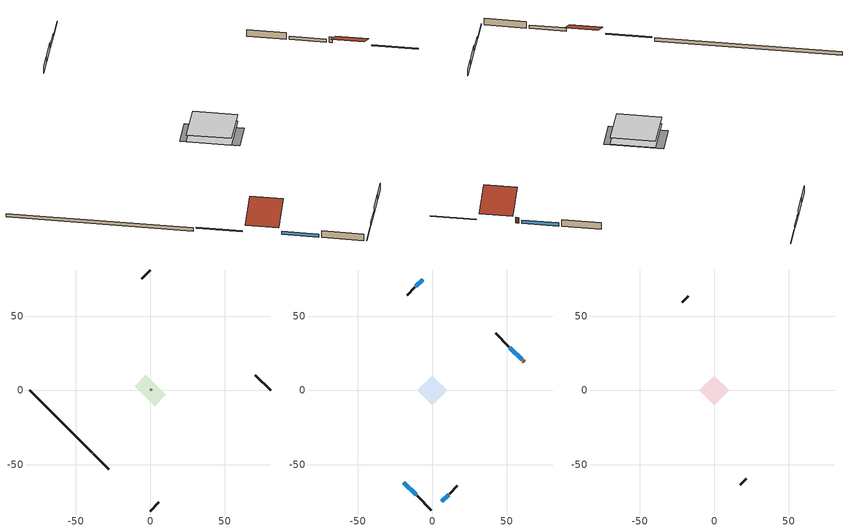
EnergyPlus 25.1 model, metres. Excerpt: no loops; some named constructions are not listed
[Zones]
air source heat pump airloop ret air zone
 floor adiabatic (AdiabaticConst): 0,0 0,1 1,1 1,0 z0
 wall adiabatic (AdiabaticConst): 0,1 0,0 1,0 1,1 0,1 z0:1
 ceiling adiabatic (AdiabaticConst): 1,0 1,1 0,1 0,0 z1
crawlspace - vented
 floor foundation (Slab1 construction): -10.5,2.99 -2.99,10.5 10.5,-2.99 2.99,-10.5 z-0.91
 wall outside (RimJoist1 construction): -38.31,-42.64 -27.9,-53.05 z0.3:0.61
 wall outside (RimJoist2 construction): 0,80.96 -5.78,75.18 z0.3:0.61
 wall outside (RimJoist3 construction): 80.96,0 70.55,10.41 z0.3:0.61
 wall outside (RimJoist4 construction): 0,-80.96 5.78,-75.18 z0.3:0.61
 wall foundation (FoundationWall1 construction): -80.96,0 -38.97,-41.98 z-0.91:0.3
conditioned space
 floor to crawlspace - vented (Floor1 construction): -10.06,0 0,10.06 10.06,0 0,-10.06 z0.3
 wall outside (AdiabaticWallConstruction 1): 61.71,19.25 61.06,19.89 z0.3:2.34
 wall outside (AdiabaticWallConstruction): -19.07,-61.89 -10.76,-70.19 / 60.41,20.55 52.1,28.86 z0.3:1.49; -6.43,74.52 -10.93,70.02 / 6.43,-74.52 10.93,-70.02 z0.3:1.52
 wall outside (Wall1 construction): -10.11,-70.85 -0.66,-80.3 z0.3:2.74
 wall outside (Wall2 construction): -11.59,69.37 -16.84,64.12 z0.3:2.74
 wall outside (Wall3 construction): 51.44,29.51 42.53,38.42 z0.3:2.74
 wall outside (Wall4 construction): 11.59,-69.37 16.84,-64.12 z0.3:2.74
 window (WindowConstruction): -19.07,-61.89 -10.76,-70.19 z0.3:1.49
 window (WindowConstruction 1): -6.43,74.52 -10.93,70.02 z0.3:1.52
 window (WindowConstruction 2): 60.41,20.55 52.1,28.86 z0.3:1.49
 window (WindowConstruction 3): 6.43,-74.52 10.93,-70.02 z0.3:1.52
 door (Door): 61.71,19.25 61.06,19.89 z0.3:2.34
attic - vented
 floor to conditioned space (Floor2 construction Reversed): -10.06,0 0,10.06 10.06,0 0,-10.06 z2.74
 wall outside (Wall5 construction): -17.49,63.46 -21.57,59.39 z0.3:2.74
 wall outside (Wall6 construction): 17.49,-63.46 21.57,-59.39 z0.3:2.74
 roof outside (Roof1 construction): -19.72,-61.23,2.74 -13,-54.5,7.5 -20.52,-46.98,7.5 -27.25,-53.71,2.74
 roof outside (Roof2 construction): 62.37,18.59,2.74 55.64,11.86,7.5 63.16,4.34,7.5 69.89,11.07,2.74
[Material] Roughness=Rough; Thermal Absorptance=0.9
Name | Thickness {m} | Conductivity {W/m-K} | Density {kg/m3} | Specific Heat {J/kg-K} | Solar Absorptance | Visible Absorptance
ceiling loosefill ins | 0.254 | 0.0480833 | 16.02 | 1046.75 | 0.7 | 0.7
ceiling stud and cavity | 0.1397 | 0.104117 | 65.682 | 1177.47 | 0.7 | 0.7
floor covering | 0.0127 | 0.0433444 | 54.468 | 1339.84 | 0.6 | 0.6
floor rigid ins | 0.051816 | 0.029427 | 32.04 | 1214.23 | 0.7 | 0.7
floor stud and cavity | 0.1397 | 0.0972396 | 92.3553 | 1139.71 | 0.7 | 0.7
gypsum board | 0.0127 | 0.160291 | 801 | 837.4 | 0.6 | 0.6
osb sheathing 0.75 in. | 0.01905 | 0.115458 | 512.64 | 1214.23 | 0.7 | 0.7
[Construction]
Floor1 construction Reversed: floor covering, osb sheathing 0.75 in., floor rigid ins, floor stud and cavity
Floor2 construction: ceiling loosefill ins, ceiling stud and cavity, gypsum board
[EnergyManagementSystem:Program]
total_loads_program: Set loads_htg_tot = 0; Set loads_clg_tot = 0; If htg_load_cond > 0; Set loads_htg_tot = loads_htg_tot + (htg_load_cond - clg_load_cond) * 1.0; Set loads_htg_tot = loads_htg_tot + (htg_load_duct - clg_load_duct) * 1.0; Set loads_htg_tot = loads_htg_tot + ig_defrost_0 * 1; EndIf; Set loads_htg_tot = (@Max loads_htg_tot 0); If clg_load_cond > 0; Set loads_clg_tot = loads_clg_tot + (clg_load_cond - htg_load_cond) * 1.0; Set loads_clg_tot = loads_clg_tot + (clg_load_duct - htg_load_duct) * 1.0; EndIf; Set loads_clg_tot = (@Max loads_clg_tot 0)
unmet_hours_program: Set htg_unmet_hours = 0; Set clg_unmet_hours = 0; Set unit_htg_unmet_hours = 0; If ((DayOfYear >= 1) && (DayOfYear <= 365)); Set unit_htg_unmet_hours = unit_htg_unmet_hours + conditioned_space_htg_unmet_s; If unit_htg_unmet_hours > htg_unmet_hours; Set htg_unmet_hours = unit_htg_unmet_hours; EndIf; EndIf; Set unit_clg_unmet_hours = 0; If ((DayOfYear >= 1) && (DayOfYear <= 365)); Set unit_clg_unmet_hours = unit_clg_unmet_hours + conditioned_space_clg_unmet_s; If unit_clg_unmet_hours > clg_unmet_hours; Set clg_unmet_hours = unit_clg_unmet_hours; EndIf; EndIf
water_heater_EC_adj: If WarmupFlag == 0; Set dhw_e_cons = water_heater_energy + water_heater_on_cycle_parasitic + water_heater_off_cycle_parasitic; Set water_heater_ec_adj_act = 0.0 * dhw_e_cons / 1; EndIf
[EnergyManagementSystem:Subroutine]
air_source_heat_pump_airloop_0_duct_subroutine: Set AH_MFR = air_source_heat_pump_airloop_AH_MFR / 1; If AH_MFR > 0; Set AH_Tout = air_source_heat_pump_airloop_AH_Tout; Set AH_Wout = air_source_heat_pump_airloop_AH_Wout; Set RA_T = air_source_heat_pump_airloop_RA_T; Set RA_W = air_source_heat_pump_airloop_Ra_W; Set Fan_RTF = air_source_heat_pump_airloop_Fan_RTF; Set DZ_T = air_source_heat_pump_airloop_0_DZ_T; Set DZ_W = air_source_heat_pump_airloop_0_DZ_W; Set AH_VFR = air_source_heat_pump_airloop_AH_VFR / 1; Set h_SA = (@HFnTdbW AH_Tout AH_Wout); Set h_RA = (@HFnTdbW RA_T RA_W); Set h_fg = (@HfgAirFnWTdb AH_Wout AH_Tout); Set h_DZ = (@HFnTdbW DZ_T DZ_W); Set air_cp = 1006.0; Set f_sup = 0.05; Set f_ret = 0.05; Set sup_lk_mfr = f_sup * AH_MFR; Set ret_lk_mfr = f_ret * AH_MFR; Set SupTotLkToCond = sup_lk_mfr*(h_RA - h_SA); Set SupLatLkToCond = sup_lk_mfr*h_fg*(RA_W-AH_Wout); Set SupSensLkToCond = SupTotLkToCond-SupLatLkToCond; Set supply_ua = 54.161; Set eTm = 0-((Fan_RTF/(AH_MFR*air_cp))*supply_ua); Set t_sup = DZ_T+((AH_Tout-DZ_T)*(@Exp eTm)); Set SupCondToCond = AH_MFR*air_cp*(t_sup-AH_Tout); Set SupCondToDZ = 0-SupCondToCond; Set return_ua = 8.21; Set eTm = 0-((Fan_RTF/(AH_MFR*air_cp))*return_ua); Set t_ret = DZ_T+((RA_T-DZ_T)*(@Exp eTm)); Set RetCondToRP = AH_MFR*air_cp*(t_ret-RA_T); Set RetCondToDZ = 0-RetCondToRP; Set RetLatLkToRP = 0; Set RetSensLkToRP = ret_lk_mfr*air_cp*(DZ_T-RA_T); Set SupTotLkToDZ = sup_lk_mfr*(h_SA-h_DZ); Set SupLatLkToDZ = sup_lk_mfr*h_fg*(AH_Wout-DZ_W); Set SupSensLkToDZ = SupTotLkToDZ-SupLatLkToDZ; Set FracOutsideToCond = 0.0; Set FracOutsideToDZ = 0.0; Set FracCondToOutside = 0.0; Set FracDZToOutside = 0.0; Set FracDZToCond = 0.0; Set FracCondToDZ = 0.0; Set lk_imbal_vfr = @ABS(f_sup - f_ret) * AH_VFR; Set ImbalLkCondToDZ = lk_imbal_vfr * FracCondToDZ; Set ImbalLkDZToCond = lk_imbal_vfr * FracDZToCond; Set ImbalLkOutsideToCond = lk_imbal_vfr * FracOutsideToCond; Set ImbalLkOutsideToDZ = lk_imbal_vfr * FracOutsideToDZ; Set ImbalLkCondToOutside = lk_imbal_vfr * FracCondToOutside; Set ImbalLkDZToOutside = lk_imbal_vfr * FracDZToOutside; Else; Set SupLatLkToCond = 0; Set SupSensLkToCond = 0; Set SupCondToCond = 0; Set RetCondToRP = 0; Set RetLatLkToRP = 0; Set RetSensLkToRP = 0; Set RetCondToDZ = 0; Set SupCondToDZ = 0; Set SupLatLkToDZ = 0; Set SupSensLkToDZ = 0; Set ImbalLkCondToDZ = 0; Set ImbalLkDZToCond = 0; Set ImbalLkOutsideToCond = 0; Set ImbalLkOutsideToDZ = 0; Set ImbalLkCondToOutside = 0; Set ImbalLkDZToOutside = 0; EndIf; Set air_source_heat_pump_airloop_0_SupLatLkToCond = SupLatLkToCond; Set air_source_heat_pump_airloop_0_SupSensLkToCond = SupSensLkToCond; Set air_source_heat_pump_airloop_0_SupCondToLv = SupCondToCond; Set air_source_heat_pump_airloop_0_RetCondToRP = RetCondToRP; Set air_source_heat_pump_airloop_0_RetLatLkToRP = RetLatLkToRP; Set air_source_heat_pump_airloop_0_RetSensLkToRP = RetSensLkToRP; Set air_source_heat_pump_airloop_0_RetCondToDZ = RetCondToDZ; Set air_source_heat_pump_airloop_0_SupCondToDZ = SupCondToDZ; Set air_source_heat_pump_airloop_0_SupLatLkToDZ = SupLatLkToDZ; Set air_source_heat_pump_airloop_0_SupSensLkToDZ = SupSensLkToDZ; Set air_source_heat_pump_airloop_0_ZoneMixCondToDZ = ImbalLkCondToDZ; Set air_source_heat_pump_airloop_0_ZoneMixDZToCond = ImbalLkDZToCond; Set air_source_heat_pump_airloop_0_DuctImbalLkSupFanEquivCond = ImbalLkCondToOutside; Set air_source_heat_pump_airloop_0_DuctImbalLkExhFanEquivCond = ImbalLkOutsideToCond; Set air_source_heat_pump_airloop_0_DuctImbalLkSupFanEquivDZ = ImbalLkDZToOutside; Set air_source_heat_pump_airloop_0_DuctImbalLkExhFanEquivDZ = ImbalLkOutsideToDZ
[EnergyManagementSystem:ProgramCallingManager]
air_source_heat_pump_airloop_0_duct_program_calling_manager: EndOfSystemTimestepAfterHVACReporting; air_source_heat_pump_airloop_0_duct_program
air_source_heat_pump_htg_coil_defrost_program_calling_manager: InsideHVACSystemIterationLoop; air_source_heat_pump_htg_coil_defrost_program
air_source_heat_pump_supply_fan_disaggregate_program_calling_manager: EndOfSystemTimestepBeforeHVACReporting; air_source_heat_pump_supply_fan_disaggregate_program
component_loads_program_calling_manager: EndOfZoneTimestepAfterZoneReporting; component_loads_program
crawlspace_vented_1_duct_leakage_imbalance_infil_program_calling_manager: BeginZoneTimestepAfterInitHeatBalance; crawlspace_vented_1_duct_leakage_imbalance_infil_program
fridge_schedule_program_calling_manager: BeginZoneTimestepAfterInitHeatBalance; fridge_schedule_program
infil_program_calling_manager: BeginZoneTimestepAfterInitHeatBalance; infil_program
natural_vent_program_calling_manager: BeginZoneTimestepAfterInitHeatBalance; natural_vent_program
total_airflows_program_calling_manager: EndOfZoneTimestepAfterZoneReporting; total_airflows_program
total_loads_program_calling_manager: EndOfZoneTimestepAfterZoneReporting; total_loads_program
unmet_hours_program_calling_manager: EndOfZoneTimestepBeforeZoneReporting; unmet_hours_program
water_heater_EC_adj_ProgramManager: EndOfSystemTimestepBeforeHVACReporting; water_heater_EC_adj
[EnergyManagementSystem:OutputVariable]
Name | EMS Variable | Type of Data in Variable | Update Frequency | EMS Program or Subroutine | Units
air source heat pump supply fan disaggregate clg | air_source_heat_pump_supply_fan_clg | Summed | SystemTimestep | air_source_heat_pump_supply_fan_disaggregate_program | J
air source heat pump supply fan disaggregate htg backup | air_source_heat_pump_supply_fan_backup_htg | Summed | SystemTimestep | air_source_heat_pump_supply_fan_disaggregate_program | J
air source heat pump supply fan disaggregate htg primary | air_source_heat_pump_supply_fan_primary_htg | Summed | SystemTimestep | air_source_heat_pump_supply_fan_disaggregate_program | J
clg_unmet_hours_annual_outvar; clg_unmet_hours_timeseries_outvar | clg_unmet_hours | Summed | ZoneTimestep | unmet_hours_program | hr
htg_unmet_hours_annual_outvar; htg_unmet_hours_timeseries_outvar | htg_unmet_hours | Summed | ZoneTimestep | unmet_hours_program | hr
loads_clg_ceilings_annual_outvar; loads_clg_ceilings_timeseries_outvar | loads_clg_ceilings | Summed | ZoneTimestep | component_loads_program | J
loads_clg_doors_annual_outvar; loads_clg_doors_timeseries_outvar | loads_clg_doors | Summed | ZoneTimestep | component_loads_program | J
loads_clg_ducts_annual_outvar; loads_clg_ducts_timeseries_outvar | loads_clg_ducts | Summed | ZoneTimestep | component_loads_program | J
loads_clg_floors_annual_outvar; loads_clg_floors_timeseries_outvar | loads_clg_floors | Summed | ZoneTimestep | component_loads_program | J
loads_clg_foundation_walls_annual_outvar; loads_clg_foundation_walls_timeseries_outvar | loads_clg_foundation_walls | Summed | ZoneTimestep | component_loads_program | J
loads_clg_infil_annual_outvar; loads_clg_infil_timeseries_outvar | loads_clg_infil | Summed | ZoneTimestep | component_loads_program | J
loads_clg_internal_mass_annual_outvar; loads_clg_internal_mass_timeseries_outvar | loads_clg_internal_mass | Summed | ZoneTimestep | component_loads_program | J
loads_clg_intgains_annual_outvar; loads_clg_intgains_timeseries_outvar | loads_clg_intgains | Summed | ZoneTimestep | component_loads_program | J
loads_clg_lighting_annual_outvar; loads_clg_lighting_timeseries_outvar | loads_clg_lighting | Summed | ZoneTimestep | component_loads_program | J
loads_clg_mechvent_annual_outvar; loads_clg_mechvent_timeseries_outvar | loads_clg_mechvent | Summed | ZoneTimestep | component_loads_program | J
loads_clg_natvent_annual_outvar; loads_clg_natvent_timeseries_outvar | loads_clg_natvent | Summed | ZoneTimestep | component_loads_program | J
loads_clg_rim_joists_annual_outvar; loads_clg_rim_joists_timeseries_outvar | loads_clg_rim_joists | Summed | ZoneTimestep | component_loads_program | J
loads_clg_roofs_annual_outvar; loads_clg_roofs_timeseries_outvar | loads_clg_roofs | Summed | ZoneTimestep | component_loads_program | J
loads_clg_skylights_conduction_annual_outvar; loads_clg_skylights_conduction_timeseries_outvar | loads_clg_skylights_conduction | Summed | ZoneTimestep | component_loads_program | J
loads_clg_skylights_solar_annual_outvar; loads_clg_skylights_solar_timeseries_outvar | loads_clg_skylights_solar | Summed | ZoneTimestep | component_loads_program | J
loads_clg_slabs_annual_outvar; loads_clg_slabs_timeseries_outvar | loads_clg_slabs | Summed | ZoneTimestep | component_loads_program | J
loads_clg_tot_annual_outvar; loads_clg_tot_peakload_outvar; loads_clg_tot_timeseries_outvar | loads_clg_tot | Summed | ZoneTimestep | total_loads_program | J
loads_clg_walls_annual_outvar; loads_clg_walls_timeseries_outvar | loads_clg_walls | Summed | ZoneTimestep | component_loads_program | J
loads_clg_whf_annual_outvar; loads_clg_whf_timeseries_outvar | loads_clg_whf | Summed | ZoneTimestep | component_loads_program | J
loads_clg_windows_conduction_annual_outvar; loads_clg_windows_conduction_timeseries_outvar | loads_clg_windows_conduction | Summed | ZoneTimestep | component_loads_program | J
loads_clg_windows_solar_annual_outvar; loads_clg_windows_solar_timeseries_outvar | loads_clg_windows_solar | Summed | ZoneTimestep | component_loads_program | J
loads_htg_ceilings_annual_outvar; loads_htg_ceilings_timeseries_outvar | loads_htg_ceilings | Summed | ZoneTimestep | component_loads_program | J
loads_htg_doors_annual_outvar; loads_htg_doors_timeseries_outvar | loads_htg_doors | Summed | ZoneTimestep | component_loads_program | J
loads_htg_ducts_annual_outvar; loads_htg_ducts_timeseries_outvar | loads_htg_ducts | Summed | ZoneTimestep | component_loads_program | J
loads_htg_floors_annual_outvar; loads_htg_floors_timeseries_outvar | loads_htg_floors | Summed | ZoneTimestep | component_loads_program | J
loads_htg_foundation_walls_annual_outvar; loads_htg_foundation_walls_timeseries_outvar | loads_htg_foundation_walls | Summed | ZoneTimestep | component_loads_program | J
loads_htg_infil_annual_outvar; loads_htg_infil_timeseries_outvar | loads_htg_infil | Summed | ZoneTimestep | component_loads_program | J
loads_htg_internal_mass_annual_outvar; loads_htg_internal_mass_timeseries_outvar | loads_htg_internal_mass | Summed | ZoneTimestep | component_loads_program | J
loads_htg_intgains_annual_outvar; loads_htg_intgains_timeseries_outvar | loads_htg_intgains | Summed | ZoneTimestep | component_loads_program | J
loads_htg_lighting_annual_outvar; loads_htg_lighting_timeseries_outvar | loads_htg_lighting | Summed | ZoneTimestep | component_loads_program | J
loads_htg_mechvent_annual_outvar; loads_htg_mechvent_timeseries_outvar | loads_htg_mechvent | Summed | ZoneTimestep | component_loads_program | J
loads_htg_natvent_annual_outvar; loads_htg_natvent_timeseries_outvar | loads_htg_natvent | Summed | ZoneTimestep | component_loads_program | J
loads_htg_rim_joists_annual_outvar; loads_htg_rim_joists_timeseries_outvar | loads_htg_rim_joists | Summed | ZoneTimestep | component_loads_program | J
loads_htg_roofs_annual_outvar; loads_htg_roofs_timeseries_outvar | loads_htg_roofs | Summed | ZoneTimestep | component_loads_program | J
loads_htg_skylights_conduction_annual_outvar; loads_htg_skylights_conduction_timeseries_outvar | loads_htg_skylights_conduction | Summed | ZoneTimestep | component_loads_program | J
loads_htg_skylights_solar_annual_outvar; loads_htg_skylights_solar_timeseries_outvar | loads_htg_skylights_solar | Summed | ZoneTimestep | component_loads_program | J
loads_htg_slabs_annual_outvar; loads_htg_slabs_timeseries_outvar | loads_htg_slabs | Summed | ZoneTimestep | component_loads_program | J
loads_htg_tot_annual_outvar; loads_htg_tot_peakload_outvar; loads_htg_tot_timeseries_outvar | loads_htg_tot | Summed | ZoneTimestep | total_loads_program | J
loads_htg_walls_annual_outvar; loads_htg_walls_timeseries_outvar | loads_htg_walls | Summed | ZoneTimestep | component_loads_program | J
loads_htg_whf_annual_outvar; loads_htg_whf_timeseries_outvar | loads_htg_whf | Summed | ZoneTimestep | component_loads_program | J
loads_htg_windows_conduction_annual_outvar; loads_htg_windows_conduction_timeseries_outvar | loads_htg_windows_conduction | Summed | ZoneTimestep | component_loads_program | J
loads_htg_windows_solar_annual_outvar; loads_htg_windows_solar_timeseries_outvar | loads_htg_windows_solar | Summed | ZoneTimestep | component_loads_program | J
total_infil_flow_rate_timeseries_outvar | total_infil_flow_rate | Averaged | ZoneTimestep | total_airflows_program | m^3/s
total_mechvent_flow_rate_timeseries_outvar | total_mechvent_flow_rate | Averaged | ZoneTimestep | total_airflows_program | m^3/s
total_natvent_flow_rate_timeseries_outvar | total_natvent_flow_rate | Averaged | ZoneTimestep | total_airflows_program | m^3/s
total_whf_flow_rate_timeseries_outvar | total_whf_flow_rate | Averaged | ZoneTimestep | total_airflows_program | m^3/s
[Schedule:File]
hot_water_dishwasher: File=in.schedules.csv; Column Number=6; Rows to Skip at Top=1; Number of Hours of Data=8760; Column Separator=Comma; Interpolate to Timestep=Yes; Minutes per Item=60; Adjust Schedule for Daylight Savings=Yes
[Schedule:Day:Interval]
cooling season schedule day; cooling season schedule day 2; cooling season schedule default day; natural vent schedule default day: No, 24:00, 0
cooling season schedule day 1; natural vent schedule day: No, 24:00, 1
exterior lighting schedule day 10: No, 01:00, 0.552381, 03:00, 0.510952, 05:00, 0.483333, 06:00, 0.538571, 07:00, 0.607619, 08:00, 0.56619, 09:00, 0.428095, 10:00, 0.345238, 12:00, 0.331429, 13:00, 0.345238, 14:00, 0.386667, 15:00, 0.414286, 16:00, 0.483333, 17:00, 0.607619, 18:00, 0.773333, 19:00, 0.88381, 20:00, 0.939048, 21:00, 0.966667, 22:00, 0.897619, 23:00, 0.773333, 24:00, 0.649048
exterior lighting schedule day 11: No, 01:00, 0.571429, 03:00, 0.528571, 05:00, 0.5, 06:00, 0.557143, 07:00, 0.628571, 08:00, 0.585714, 09:00, 0.442857, 10:00, 0.357143, 12:00, 0.342857, 13:00, 0.357143, 14:00, 0.4, 15:00, 0.428571, 16:00, 0.5, 17:00, 0.628571, 18:00, 0.8, 19:00, 0.914286, 20:00, 0.971429, 21:00, 1, 22:00, 0.928571, 23:00, 0.8, 24:00, 0.671429
exterior lighting schedule day 3: No, 01:00, 0.442857, 03:00, 0.409643, 05:00, 0.3875, 06:00, 0.431786, 07:00, 0.487143, 08:00, 0.453929, 09:00, 0.343214, 10:00, 0.276786, 12:00, 0.265714, 13:00, 0.276786, 14:00, 0.31, 15:00, 0.332143, 16:00, 0.3875, 17:00, 0.487143, 18:00, 0.62, 19:00, 0.708571, 20:00, 0.752857, 21:00, 0.775, 22:00, 0.719643, 23:00, 0.62, 24:00, 0.520357
exterior lighting schedule day 4: No, 01:00, 0.4, 03:00, 0.37, 05:00, 0.35, 06:00, 0.39, 07:00, 0.44, 08:00, 0.41, 09:00, 0.31, 10:00, 0.25, 12:00, 0.24, 13:00, 0.25, 14:00, 0.28, 15:00, 0.3, 16:00, 0.35, 17:00, 0.44, 18:00, 0.56, 19:00, 0.64, 20:00, 0.68, 21:00, 0.7, 22:00, 0.65, 23:00, 0.56, 24:00, 0.47
exterior lighting schedule day 5: No, 01:00, 0.380952, 03:00, 0.352381, 05:00, 0.333333, 06:00, 0.371429, 07:00, 0.419048, 08:00, 0.390476, 09:00, 0.295238, 10:00, 0.238095, 12:00, 0.228571, 13:00, 0.238095, 14:00, 0.266667, 15:00, 0.285714, 16:00, 0.333333, 17:00, 0.419048, 18:00, 0.533333, 19:00, 0.609524, 20:00, 0.647619, 21:00, 0.666667, 22:00, 0.619048, 23:00, 0.533333, 24:00, 0.447619
exterior lighting schedule day 6: No, 01:00, 0.390476, 03:00, 0.36119, 05:00, 0.341667, 06:00, 0.380714, 07:00, 0.429524, 08:00, 0.400238, 09:00, 0.302619, 10:00, 0.244048, 12:00, 0.234286, 13:00, 0.244048, 14:00, 0.273333, 15:00, 0.292857, 16:00, 0.341667, 17:00, 0.429524, 18:00, 0.546667, 19:00, 0.624762, 20:00, 0.66381, 21:00, 0.683333, 22:00, 0.634524, 23:00, 0.546667, 24:00, 0.45881
exterior lighting schedule day 7: No, 01:00, 0.419048, 03:00, 0.387619, 05:00, 0.366667, 06:00, 0.408571, 07:00, 0.460952, 08:00, 0.429524, 09:00, 0.324762, 10:00, 0.261905, 12:00, 0.251429, 13:00, 0.261905, 14:00, 0.293333, 15:00, 0.314286, 16:00, 0.366667, 17:00, 0.460952, 18:00, 0.586667, 19:00, 0.670476, 20:00, 0.712381, 21:00, 0.733333, 22:00, 0.680952, 23:00, 0.586667, 24:00, 0.492381
exterior lighting schedule day 8: No, 01:00, 0.466667, 03:00, 0.431667, 05:00, 0.408333, 06:00, 0.455, 07:00, 0.513333, 08:00, 0.478333, 09:00, 0.361667, 10:00, 0.291667, 12:00, 0.28, 13:00, 0.291667, 14:00, 0.326667, 15:00, 0.35, 16:00, 0.408333, 17:00, 0.513333, 18:00, 0.653333, 19:00, 0.746667, 20:00, 0.793333, 21:00, 0.816667, 22:00, 0.758333, 23:00, 0.653333, 24:00, 0.548333
exterior lighting schedule day 9: No, 01:00, 0.509524, 03:00, 0.47131, 05:00, 0.445833, 06:00, 0.496786, 07:00, 0.560476, 08:00, 0.522262, 09:00, 0.394881, 10:00, 0.318452, 12:00, 0.305714, 13:00, 0.318452, 14:00, 0.356667, 15:00, 0.382143, 16:00, 0.445833, 17:00, 0.560476, 18:00, 0.713333, 19:00, 0.815238, 20:00, 0.86619, 21:00, 0.891667, 22:00, 0.827976, 23:00, 0.713333, 24:00, 0.59869
[Schedule:Week:Daily]
cooling season schedule Week Rule - Jan1-Apr28: cooling season schedule day, cooling season schedule day, cooling season schedule day, cooling season schedule day, cooling season schedule day, cooling season schedule day, cooling season schedule day, cooling season schedule default day, cooling season schedule default day, cooling season schedule default day, cooling season schedule default day, cooling season schedule default day
cooling season schedule Week Rule - Apr29-May5: cooling season schedule day, cooling season schedule day, cooling season schedule day 1, cooling season schedule day 1, cooling season schedule day 1, cooling season schedule day 1, cooling season schedule day 1, cooling season schedule default day, cooling season schedule default day, cooling season schedule default day, cooling season schedule default day, cooling season schedule default day
cooling season schedule Week Rule - May6-Sep29: cooling season schedule day 1, cooling season schedule day 1, cooling season schedule day 1, cooling season schedule day 1, cooling season schedule day 1, cooling season schedule day 1, cooling season schedule day 1, cooling season schedule default day, cooling season schedule default day, cooling season schedule default day, cooling season schedule default day, cooling season schedule default day
cooling season schedule Week Rule - Sep30-Oct6: cooling season schedule day 1, cooling season schedule day 2, cooling season schedule day 2, cooling season schedule day 2, cooling season schedule day 2, cooling season schedule day 2, cooling season schedule day 2, cooling season schedule default day, cooling season schedule default day, cooling season schedule default day, cooling season schedule default day, cooling season schedule default day
cooling season schedule Week Rule - Oct7-Dec31: cooling season schedule day 2, cooling season schedule day 2, cooling season schedule day 2, cooling season schedule day 2, cooling season schedule day 2, cooling season schedule day 2, cooling season schedule day 2, cooling season schedule default day, cooling season schedule default day, cooling season schedule default day, cooling season schedule default day, cooling season schedule default day
natural vent schedule Week Rule - Jan1-Jan6: natural vent schedule day, natural vent schedule day, natural vent schedule default day, natural vent schedule day, natural vent schedule default day, natural vent schedule day, natural vent schedule default day, natural vent schedule default day, natural vent schedule default day, natural vent schedule default day, natural vent schedule default day, natural vent schedule default day
natural vent schedule Week Rule - Jan7-Dec31: natural vent schedule default day, natural vent schedule day, natural vent schedule default day, natural vent schedule day, natural vent schedule default day, natural vent schedule day, natural vent schedule default day, natural vent schedule default day, natural vent schedule default day, natural vent schedule default day, natural vent schedule default day, natural vent schedule default day
[Schedule:Year]
cooling season schedule: cooling season schedule Week Rule - Jan1-Apr28, 1, 1, 4, 28, cooling season schedule Week Rule - Apr29-May5, 4, 29, 5, 5, cooling season schedule Week Rule - May6-Sep29, 5, 6, 9, 29, cooling season schedule Week Rule - Sep30-Oct6, 9, 30, 10, 6, cooling season schedule Week Rule - Oct7-Dec31, 10, 7, 12, 31
natural vent schedule: natural vent schedule Week Rule - Jan1-Jan6, 1, 1, 1, 6, natural vent schedule Week Rule - Jan7-Dec31, 1, 7, 12, 31
